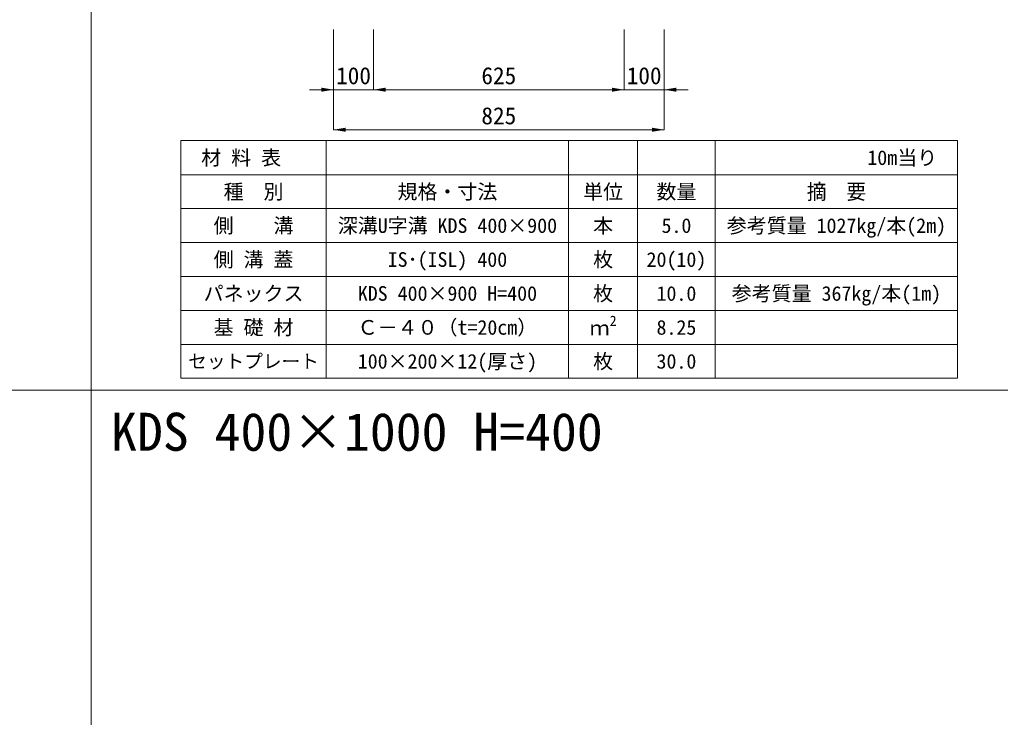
# Model space of a CAD drawing. Units: millimetres at full size. Extents: x 172874 to 217143, y 854931 to 903297.
# Drawn here: x 176296 to 178744, y 857914 to 859656 of the extents above; entities that cross this region are included whole.
import ezdxf
from ezdxf.enums import TextEntityAlignment as Align

# ---------------------------------------------------------------- set-up
doc = ezdxf.new("R2010")
doc.units = ezdxf.units.MM
doc.header["$LTSCALE"] = 20
for name, color, linetype, lineweight in [('Defpoints_3', 8, 'Continuous', 0), ('図枠', 5, 'Continuous', 13), ('寸法・材料表', 7, 'Continuous', 13), ('寸法線', 7, 'Continuous', 13)]:
    doc.layers.add(name, color=color, linetype=linetype, lineweight=lineweight)
doc.layers.add('文字', color=7, linetype='Continuous')
doc.styles.add('ＭＳ ゴシック', font='')
doc.styles.add('ＭＳ Ｐゴシック', font='')
doc.styles.get('ＭＳ ゴシック').set_extended_font_data('MS Gothic')
doc.styles.get('ＭＳ Ｐゴシック').set_extended_font_data('MS PGothic')

# ---------------------------------------------------------------- blocks, each defined once
blk = doc.blocks.new('filled_arrow')
at = {"color": 0, "linetype": 'Continuous', "lineweight": -2}
blk.add_solid([(7.5, 1.25), (0, 0), (7.5, -1.25)], dxfattribs=at)

msp = doc.modelspace()

# ---------------------------------------------------------------- linework, layer by layer
at = {"layer": 'Defpoints_3'}
for p, q in [((176698.25, 859354.4), (178637.15, 859354.4)), ((176698.25, 859354.4), (176698.25, 859269.22)), ((177061.25, 859354.4), (177061.25, 859269.22)), ((177666.25, 859354.4), (177666.25, 859269.22)), ((177838.55, 859354.4), (177838.55, 859269.22)), ((178032.15, 859354.4), (178032.15, 859269.22)), ((178637.15, 859354.4), (178637.15, 859269.22))]:
    msp.add_line(p, q, dxfattribs=at)
at = {"layer": '図枠'}
for p, q in [((176474.21, 874031.02), (176474.21, 854931.02)), ((172874.21, 858731.02), (193274.21, 858731.02))]:
    msp.add_line(p, q, dxfattribs=at)
at = {"layer": '寸法・材料表'}
for p, q in [((176698.25, 859269.22), (178637.15, 859269.22)), ((176698.25, 859269.22), (176698.25, 858761.02)), ((177061.25, 859269.22), (177061.25, 858761.02)), ((177666.25, 859269.22), (177666.25, 858761.02)), ((177838.55, 859269.22), (177838.55, 858761.02)), ((178032.15, 859269.22), (178032.15, 858761.02)), ((178637.15, 859269.22), (178637.15, 858761.02)), ((176698.25, 859184.52), (178637.15, 859184.52)), ((176698.25, 859099.82), (178637.15, 859099.82)), ((176698.25, 859015.12), (178637.15, 859015.12)), ((176698.25, 858930.42), (178637.15, 858930.42)), ((176698.25, 858845.72), (178637.15, 858845.72)), ((176698.25, 858761.02), (178637.15, 858761.02))]:
    msp.add_line(p, q, dxfattribs=at)
at = {"layer": '寸法線'}
for p, q in [((177079.31, 859631.42), (177079.31, 859481.42)), ((177079.31, 859631.42), (177079.31, 859381.42)), ((177179.31, 859631.42), (177179.31, 859481.42)), ((177179.31, 859631.42), (177179.31, 859481.42)), ((177804.7, 859631.42), (177804.7, 859481.42)), ((177804.7, 859631.42), (177804.7, 859481.42)), ((177904.7, 859631.42), (177904.7, 859481.42)), ((177904.7, 859631.42), (177904.7, 859381.42)), ((177019.31, 859481.42), (177239.31, 859481.42)), ((177179.31, 859481.42), (177804.7, 859481.42)), ((177744.7, 859481.42), (177964.7, 859481.42)), ((177904.7, 859381.42), (177079.31, 859381.42))]:
    msp.add_line(p, q, dxfattribs=at)

# ---------------------------------------------------------------- block references
at = {"layer": '寸法線', "xscale": 4, "yscale": 4, "rotation": 180}
for p in [(177079.31, 859481.42), (177804.7, 859481.42), (177804.7, 859481.42), (177904.7, 859381.42)]:
    msp.add_blockref('filled_arrow', p, dxfattribs=at)
at = {"layer": '寸法線', "xscale": 4, "yscale": 4}
for p in [(177179.31, 859481.42), (177179.31, 859481.42), (177904.7, 859481.42), (177079.31, 859381.42)]:
    msp.add_blockref('filled_arrow', p, dxfattribs=at)

# ---------------------------------------------------------------- texts
at = {"layer": '寸法・材料表', "style": 'ＭＳ ゴシック'}
msp.add_text('\u3000材 料 表', height=36.55, dxfattribs=at).set_placement((176699.41, 859311.81), align=Align.MIDDLE_LEFT)
msp.add_text('10m当り\u3000', height=36.55, dxfattribs=at).set_placement((178635.99, 859311.81), align=Align.MIDDLE_RIGHT)
for s, height, p in [('種\u3000別', 36.55, (176879.75, 859226.87)), ('規格・寸法', 36.55, (177363.75, 859226.87)), ('単位', 36.55, (177752.4, 859226.87)), ('数量', 36.55, (177935.35, 859226.87)), ('側\u3000\u3000溝', 36.55, (176879.75, 859142.17)), ('深溝U字溝 KDS 400×900', 36.55, (177363.75, 859142.17)), ('本', 36.55, (177752.4, 859142.17)), ('5.0', 36.55, (177935.35, 859142.17)), ('参考質量 1027kg/本(2m)', 36.55, (178334.65, 859142.17)), ('側 溝 蓋', 36.55, (176879.75, 859057.47)), ('IS･(ISL) 400', 36.55, (177363.75, 859057.47)), ('枚', 36.55, (177752.4, 859057.47)), ('20(10)', 36.55, (177935.35, 859057.47)), ('枚', 36.55, (177752.4, 858972.77)), ('参考質量 367kg/本(1m)', 36.55, (178334.65, 858972.77)), ('パネックス', 36.55, (176879.75, 858972.77)), ('KDS 400×900 H=400', 36.55, (177363.75, 858972.77)), ('10.0', 36.55, (177935.35, 858972.77)), ('基 礎 材', 36.55, (176879.75, 858888.07)), ('Ｃ－４０（t=20cm）', 36.55, (177363.75, 858888.07)), ('8.25', 36.55, (177935.35, 858888.07)), ('セットプレート', 34.18, (176879.75, 858803.37)), ('100×200×12(厚さ)', 36.55, (177363.75, 858803.37)), ('枚', 36.55, (177752.4, 858803.37)), ('30.0', 36.55, (177935.35, 858803.37))]:
    msp.add_text(s, height=height, dxfattribs=at).set_placement(p, align=Align.MIDDLE_CENTER)
at = {"layer": '寸法・材料表', "style": 'ＭＳ Ｐゴシック', "width": 0.95}
msp.add_text('摘\u3000要', height=38.1, dxfattribs=at).set_placement((178334.65, 859226.87), align=Align.MIDDLE_CENTER)
at = {"layer": '寸法・材料表', "style": 'ＭＳ ゴシック'}
for s, height, p in [('2', 25.59, (177768.6, 858884.1)), ('ｍ', 36.55, (177718.75, 858857.15))]:
    msp.add_text(s, height=height, dxfattribs=at).set_placement(p, align=Align.BOTTOM_LEFT)
at = {"layer": '寸法線', "style": 'ＭＳ ゴシック'}
for s, p in [('100', (177129.31, 859516.42)), ('625', (177492.01, 859516.42)), ('100', (177854.7, 859516.42)), ('825', (177492.01, 859416.42))]:
    msp.add_text(s, height=42.72, dxfattribs=at).set_placement(p, align=Align.MIDDLE_CENTER)
at = {"layer": '文字', "style": 'ＭＳ ゴシック'}
msp.add_text('KDS 400×1000 H=400', height=94.94, dxfattribs=at).set_placement((176524.21, 858551.52), align=Align.BOTTOM_LEFT)

doc.saveas('drawing.dxf')
